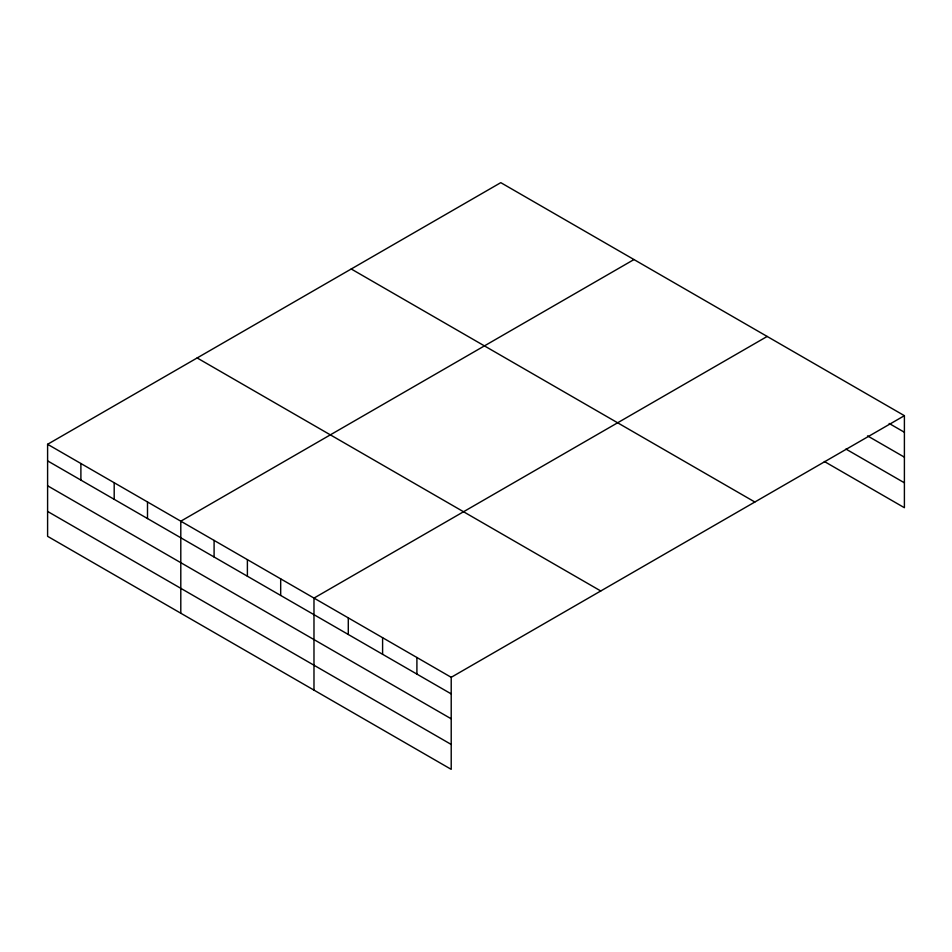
<?xml version="1.0" encoding="UTF-8"?>
<svg xmlns="http://www.w3.org/2000/svg" width="952" height="952" viewBox="0 0 952 952"><rect width="100%" height="100%" fill="white"/><g stroke="black" fill="none" stroke-linecap="round" stroke-linejoin="round"><path stroke-width="1.43" d="M904.4 415.679L500.788 182.653L47.6 444.286L47.6 536.321L451.212 769.347L451.212 677.312L904.4 415.679L904.4 507.713L824.349 461.494M633.972 259.551L180.797 521.196L180.797 613.219M767.169 336.449L313.982 598.094L313.982 690.117M889.156 423.462L904.4 432.256M867.546 435.885L904.4 457.162M845.947 449.07L904.4 482.807M351.228 268.988L754.853 502.013M197.147 357.952L600.771 590.978M47.6 444.286L451.212 677.312M47.6 460.875L451.212 693.901M47.6 485.782L451.212 718.808M47.6 511.426L451.212 744.452M416.905 657.511L416.905 674.099M382.597 637.709L382.597 654.286M348.289 617.896L348.289 634.484M280.685 578.864L280.685 595.452M247.389 559.645L247.389 576.222M214.093 540.415L214.093 557.003M147.5 501.966L147.5 518.554M114.192 482.747L114.192 499.324M80.896 463.517L80.896 480.105"/></g></svg>
